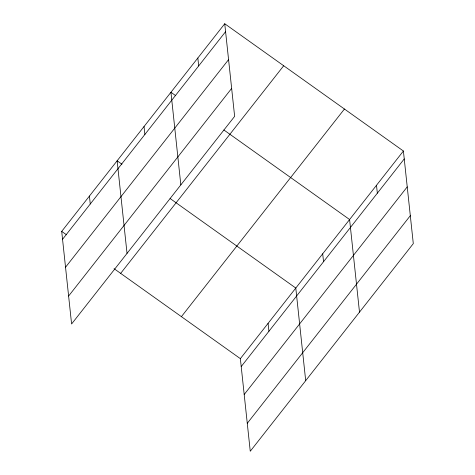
<?xml version="1.0" encoding="UTF-8"?>
<svg xmlns="http://www.w3.org/2000/svg" width="475" height="475" viewBox="0 0 475 475"><rect width="100%" height="100%" fill="white"/><g stroke="black" fill="none" stroke-linecap="round" stroke-linejoin="round"><path stroke-width="0.71" d="M224.74 23.75L234.638 116.351L71.6 323.98L61.703 231.378L224.74 23.75L403.4 151.02L413.298 243.622L250.26 451.25L240.362 358.649L403.4 151.02M62.552 239.293L225.589 31.665M65.538 267.241L228.576 59.613M68.614 296.032L231.652 88.403M120.662 273.374L283.7 65.746M181.408 316.647L344.44 109.018M241.211 366.558L404.243 158.929M244.197 394.505L407.229 186.877M247.273 423.302L410.311 215.674M175.75 95.695L170.941 92.269L180.833 184.87M223.879 129.978L349.594 219.533L359.492 312.14M121.95 164.213L117.135 160.787L127.033 253.389M170.08 198.497L295.794 288.052L305.692 380.659M61.703 231.378L66.518 234.804M114.042 268.66L240.362 358.649M376.497 185.28L377.346 193.188M322.697 253.792L323.54 261.707M268.078 323.35L268.927 331.265M197.838 58.009L198.687 65.918M144.038 126.528L144.881 134.437M89.419 196.08L90.268 203.995"/></g></svg>
